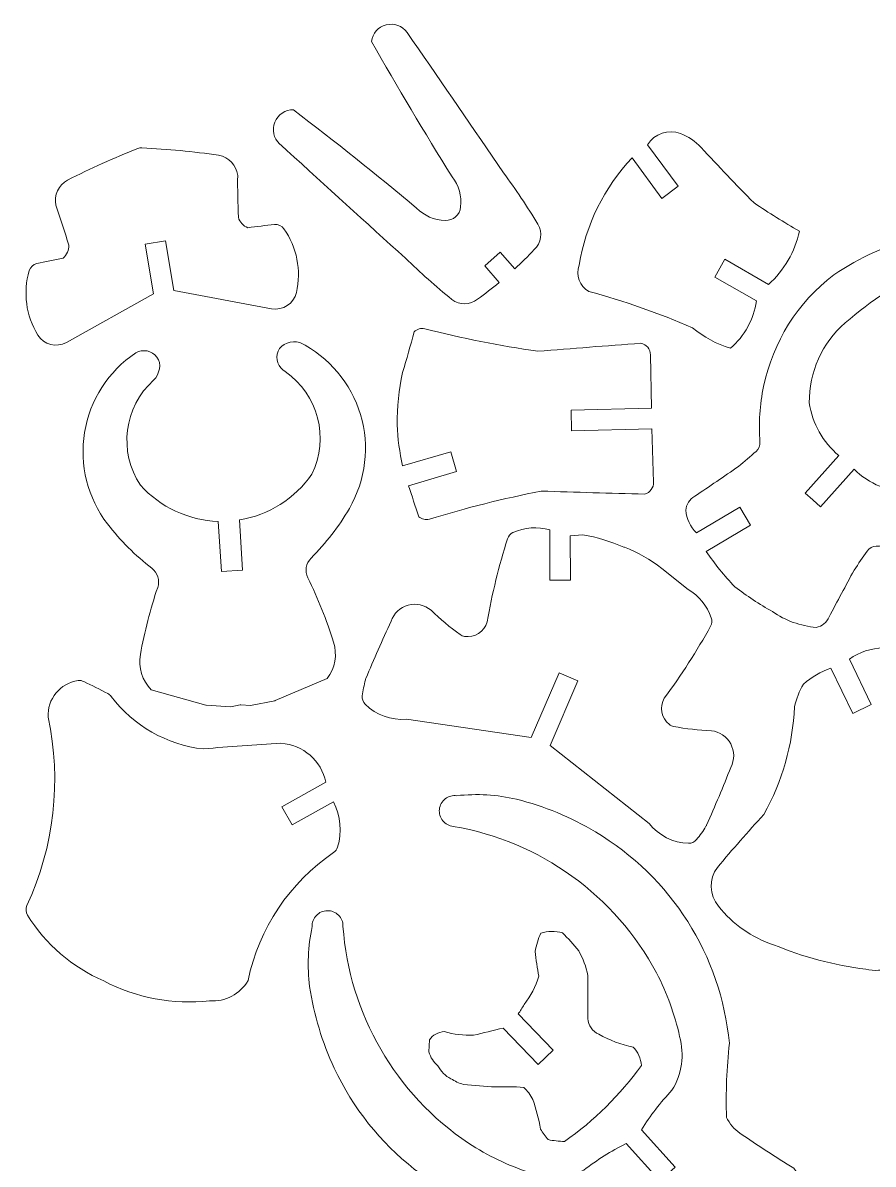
# Model space of a CAD drawing. Header units: centimetres. Extents: x -8.7 to 10.3, y -13.7 to 14.2.
# Drawn here: x -8.68 to -1.7, y 4.85 to 14.22 of the extents above; entities that cross this region are included whole.
import ezdxf

# ---------------------------------------------------------------- set-up
doc = ezdxf.new("R2010")
doc.units = ezdxf.units.CM
doc.header["$MEASUREMENT"] = 0
doc.layers.add('Capa 1', color=7, linetype='Continuous')

msp = doc.modelspace()

# ---------------------------------------------------------------- linework, layer by layer
at = {"layer": 'Capa 1', "color": 250, "lineweight": 18}
for points, knots in [([(-5.48448, 14.07117), (-5.2346, 13.71093), (-4.98627, 13.34961), (-4.7395, 12.98722), (-4.7395, 12.98722), (-4.6386, 12.85076), (-4.54396, 12.7098), (-4.45583, 12.56477), (-4.45583, 12.56477), (-4.41442, 12.49668), (-4.42776, 12.40883), (-4.4874, 12.35598), (-4.4874, 12.35598), (-4.53803, 12.30104), (-4.5908, 12.24813), (-4.6456, 12.19734), (-4.6456, 12.19734), (-4.6456, 12.19734), (-4.7648, 12.33388), (-4.7648, 12.33388), (-4.7648, 12.33388), (-4.7648, 12.33388), (-4.89232, 12.22256), (-4.89232, 12.22256), (-4.89232, 12.22256), (-4.89232, 12.22256), (-4.77312, 12.08602), (-4.77312, 12.08602), (-4.77312, 12.08602), (-4.83084, 12.03858), (-4.89039, 11.99344), (-4.95166, 11.95068), (-4.95166, 11.95068), (-5.01204, 11.89867), (-5.10088, 11.89742), (-5.1628, 11.94759), (-5.1628, 11.94759), (-5.29461, 12.05449), (-5.4215, 12.1673), (-5.54309, 12.28569), (-5.54309, 12.28569), (-5.86885, 12.57912), (-6.19334, 12.87395), (-6.51655, 13.17018), (-6.51655, 13.17018), (-6.53733, 13.18779), (-6.5576, 13.20598), (-6.57735, 13.22473), (-6.57735, 13.22473), (-6.62592, 13.27047), (-6.64055, 13.34038), (-6.61569, 13.40229), (-6.61569, 13.40229), (-6.59082, 13.4642), (-6.53057, 13.50456), (-6.46386, 13.504), (-6.46386, 13.504), (-6.12104, 13.2422), (-5.78369, 12.97335), (-5.452, 12.6976), (-5.452, 12.6976), (-5.39087, 12.63369), (-5.30657, 12.59697), (-5.21814, 12.59579), (-5.21814, 12.59579), (-5.15232, 12.59163), (-5.09531, 12.64132), (-5.09062, 12.70711), (-5.09062, 12.70711), (-5.07988, 12.79489), (-5.10484, 12.88338), (-5.15993, 12.95257), (-5.15993, 12.95257), (-5.38839, 13.31845), (-5.60924, 13.68901), (-5.82236, 14.06403), (-5.82236, 14.06403), (-5.81445, 14.13027), (-5.76693, 14.1836), (-5.70237, 14.20041), (-5.70237, 14.20041), (-5.6378, 14.21721), (-5.56953, 14.19276), (-5.53032, 14.13878), (-5.53032, 14.13878), (-5.51441, 14.11668), (-5.49913, 14.09413), (-5.48448, 14.07117)], [0, 0, 0, 0, 0.0434783, 0.0434783, 0.0434783, 0.0434783, 0.0869565, 0.0869565, 0.0869565, 0.0869565, 0.1304348, 0.1304348, 0.1304348, 0.1304348, 0.173913, 0.173913, 0.173913, 0.173913, 0.2173913, 0.2173913, 0.2173913, 0.2173913, 0.2608696, 0.2608696, 0.2608696, 0.2608696, 0.3043478, 0.3043478, 0.3043478, 0.3043478, 0.3478261, 0.3478261, 0.3478261, 0.3478261, 0.3913043, 0.3913043, 0.3913043, 0.3913043, 0.4347826, 0.4347826, 0.4347826, 0.4347826, 0.4782609, 0.4782609, 0.4782609, 0.4782609, 0.5217391, 0.5217391, 0.5217391, 0.5217391, 0.5652174, 0.5652174, 0.5652174, 0.5652174, 0.6086957, 0.6086957, 0.6086957, 0.6086957, 0.6521739, 0.6521739, 0.6521739, 0.6521739, 0.6956522, 0.6956522, 0.6956522, 0.6956522, 0.7391304, 0.7391304, 0.7391304, 0.7391304, 0.7826087, 0.7826087, 0.7826087, 0.7826087, 0.826087, 0.826087, 0.826087, 0.826087, 0.8695652, 0.8695652, 0.8695652, 0.8695652, 0.9130435, 0.9130435, 0.9130435, 0.9130435, 1, 1, 1, 1]), ([(-2.68224, 12.74018), (-2.56095, 12.65824), (-2.43664, 12.58085), (-2.30958, 12.50817), (-2.30958, 12.50817), (-2.34558, 12.33838), (-2.4349, 12.18466), (-2.56453, 12.06925), (-2.56453, 12.06925), (-2.56453, 12.06925), (-2.92135, 12.27698), (-2.92135, 12.27698), (-2.92135, 12.27698), (-2.92135, 12.27698), (-3.0049, 12.13137), (-3.0049, 12.13137), (-3.0049, 12.13137), (-3.0049, 12.13137), (-2.66218, 11.93471), (-2.66218, 11.93471), (-2.66218, 11.93471), (-2.68407, 11.7838), (-2.75978, 11.64601), (-2.87537, 11.54656), (-2.87537, 11.54656), (-2.98978, 11.58112), (-3.09594, 11.63853), (-3.1875, 11.71534), (-3.1875, 11.71534), (-3.46363, 11.83435), (-3.74773, 11.93403), (-4.03769, 12.01363), (-4.03769, 12.01363), (-4.11398, 12.05571), (-4.14758, 12.14739), (-4.11675, 12.22887), (-4.11675, 12.22887), (-4.06452, 12.55941), (-3.91331, 12.86615), (-3.68301, 13.10894), (-3.68301, 13.10894), (-3.68301, 13.10894), (-3.43873, 12.77608), (-3.43873, 12.77608), (-3.43873, 12.77608), (-3.43873, 12.77608), (-3.30344, 12.87697), (-3.30344, 12.87697), (-3.30344, 12.87697), (-3.30344, 12.87697), (-3.55663, 13.21646), (-3.55663, 13.21646), (-3.55663, 13.21646), (-3.49976, 13.30812), (-3.38616, 13.34669), (-3.28516, 13.3088), (-3.28516, 13.3088), (-3.22095, 13.28468), (-3.16332, 13.24584), (-3.11686, 13.19538), (-3.11686, 13.19538), (-2.97474, 13.04105), (-2.82984, 12.88928), (-2.68224, 12.74018)], [0, 0, 0, 0, 0.0588235, 0.0588235, 0.0588235, 0.0588235, 0.1176471, 0.1176471, 0.1176471, 0.1176471, 0.1764706, 0.1764706, 0.1764706, 0.1764706, 0.2352941, 0.2352941, 0.2352941, 0.2352941, 0.2941176, 0.2941176, 0.2941176, 0.2941176, 0.3529412, 0.3529412, 0.3529412, 0.3529412, 0.4117647, 0.4117647, 0.4117647, 0.4117647, 0.4705882, 0.4705882, 0.4705882, 0.4705882, 0.5294118, 0.5294118, 0.5294118, 0.5294118, 0.5882353, 0.5882353, 0.5882353, 0.5882353, 0.6470588, 0.6470588, 0.6470588, 0.6470588, 0.7058824, 0.7058824, 0.7058824, 0.7058824, 0.7647059, 0.7647059, 0.7647059, 0.7647059, 0.8235294, 0.8235294, 0.8235294, 0.8235294, 0.8823529, 0.8823529, 0.8823529, 0.8823529, 1, 1, 1, 1]), ([(-6.61804, 12.56203), (-6.58822, 12.56528), (-6.55902, 12.55211), (-6.54169, 12.52762), (-6.54169, 12.52762), (-6.43431, 12.37583), (-6.39706, 12.18548), (-6.43918, 12.00437), (-6.43918, 12.00437), (-6.4604, 11.91294), (-6.54972, 11.85455), (-6.64203, 11.87154), (-6.64203, 11.87154), (-6.64203, 11.87154), (-7.44565, 12.02), (-7.44565, 12.02), (-7.44565, 12.02), (-7.44565, 12.02), (-7.51265, 12.4274), (-7.51265, 12.4274), (-7.51265, 12.4274), (-7.51265, 12.4274), (-7.67969, 12.39993), (-7.67969, 12.39993), (-7.67969, 12.39993), (-7.67969, 12.39993), (-7.61268, 11.99253), (-7.61268, 11.99253), (-7.61268, 11.99253), (-7.61268, 11.99253), (-8.32643, 11.59452), (-8.32643, 11.59452), (-8.32643, 11.59452), (-8.40838, 11.54876), (-8.51166, 11.57562), (-8.56114, 11.65539), (-8.56114, 11.65539), (-8.65908, 11.81344), (-8.68467, 12.0057), (-8.6316, 12.18391), (-8.6316, 12.18391), (-8.62304, 12.21266), (-8.59958, 12.23447), (-8.5703, 12.24096), (-8.5703, 12.24096), (-8.49849, 12.25684), (-8.4265, 12.27191), (-8.35435, 12.28616), (-8.35435, 12.28616), (-8.32302, 12.31235), (-8.30582, 12.35179), (-8.30797, 12.39257), (-8.30797, 12.39257), (-8.34003, 12.50259), (-8.37497, 12.61176), (-8.41277, 12.71994), (-8.41277, 12.71994), (-8.43038, 12.80222), (-8.39154, 12.8861), (-8.31749, 12.92604), (-8.31749, 12.92604), (-8.12962, 13.02213), (-7.93708, 13.10875), (-7.74054, 13.18559), (-7.74054, 13.18559), (-7.72975, 13.1898), (-7.7182, 13.1917), (-7.70662, 13.19116), (-7.70662, 13.19116), (-7.49583, 13.18132), (-7.28569, 13.16093), (-7.07694, 13.13007), (-7.07694, 13.13007), (-6.99399, 13.11601), (-6.9304, 13.04891), (-6.92068, 12.96534), (-6.92068, 12.96534), (-6.92183, 12.85075), (-6.91997, 12.73614), (-6.91511, 12.62164), (-6.91511, 12.62164), (-6.90407, 12.58233), (-6.87516, 12.55046), (-6.83709, 12.5357), (-6.83709, 12.5357), (-6.76417, 12.5453), (-6.69115, 12.55408), (-6.61804, 12.56203)], [0, 0, 0, 0, 0.0434783, 0.0434783, 0.0434783, 0.0434783, 0.0869565, 0.0869565, 0.0869565, 0.0869565, 0.1304348, 0.1304348, 0.1304348, 0.1304348, 0.173913, 0.173913, 0.173913, 0.173913, 0.2173913, 0.2173913, 0.2173913, 0.2173913, 0.2608696, 0.2608696, 0.2608696, 0.2608696, 0.3043478, 0.3043478, 0.3043478, 0.3043478, 0.3478261, 0.3478261, 0.3478261, 0.3478261, 0.3913043, 0.3913043, 0.3913043, 0.3913043, 0.4347826, 0.4347826, 0.4347826, 0.4347826, 0.4782609, 0.4782609, 0.4782609, 0.4782609, 0.5217391, 0.5217391, 0.5217391, 0.5217391, 0.5652174, 0.5652174, 0.5652174, 0.5652174, 0.6086957, 0.6086957, 0.6086957, 0.6086957, 0.6521739, 0.6521739, 0.6521739, 0.6521739, 0.6956522, 0.6956522, 0.6956522, 0.6956522, 0.7391304, 0.7391304, 0.7391304, 0.7391304, 0.7826087, 0.7826087, 0.7826087, 0.7826087, 0.826087, 0.826087, 0.826087, 0.826087, 0.8695652, 0.8695652, 0.8695652, 0.8695652, 0.9130435, 0.9130435, 0.9130435, 0.9130435, 1, 1, 1, 1]), ([(-2.2288, 11.09952), (-2.20374, 10.93016), (-2.11762, 10.77592), (-1.98654, 10.66579), (-1.98654, 10.66579), (-1.98654, 10.66579), (-2.26235, 10.35856), (-2.26235, 10.35856), (-2.26235, 10.35856), (-2.26235, 10.35856), (-2.19959, 10.30223), (-2.19959, 10.30223), (-2.19959, 10.30223), (-2.19959, 10.30223), (-2.13682, 10.24591), (-2.13682, 10.24591), (-2.13682, 10.24591), (-2.13682, 10.24591), (-1.86112, 10.55323), (-1.86112, 10.55323), (-1.86112, 10.55323), (-1.73748, 10.43481), (-1.57488, 10.36576), (-1.4038, 10.35914), (-1.4038, 10.35914), (-1.15425, 10.38409), (-0.92822, 10.51672), (-0.78489, 10.72252), (-0.78489, 10.72252), (-0.62338, 10.95456), (-0.49304, 11.20674), (-0.39717, 11.47271), (-0.39717, 11.47271), (-0.36799, 11.53072), (-0.30178, 11.5599), (-0.23927, 11.5423), (-0.23927, 11.5423), (-0.17677, 11.5247), (-0.13598, 11.46052), (-0.14134, 11.3958), (-0.14134, 11.3958), (-0.18168, 11.14353), (-0.26295, 10.89945), (-0.3819, 10.67335), (-0.3819, 10.67335), (-0.5743, 10.35421), (-0.87587, 10.11532), (-1.23051, 10.00089), (-1.23051, 10.00089), (-1.37615, 9.95392), (-1.52762, 9.92732), (-1.68054, 9.92185), (-1.68054, 9.92185), (-1.70965, 9.9208), (-1.73656, 9.90619), (-1.75327, 9.88234), (-1.75327, 9.88234), (-1.78954, 9.83056), (-1.82528, 9.77841), (-1.86047, 9.72588), (-1.86047, 9.72588), (-1.92963, 9.59819), (-1.99804, 9.47009), (-2.06571, 9.3416), (-2.06571, 9.3416), (-2.08411, 9.29691), (-2.12411, 9.26469), (-2.1717, 9.25618), (-2.1717, 9.25618), (-2.30053, 9.26719), (-2.4243, 9.31174), (-2.53062, 9.38532), (-2.53062, 9.38532), (-2.63781, 9.4466), (-2.74088, 9.51482), (-2.83918, 9.58954), (-2.83918, 9.58954), (-2.92599, 9.67948), (-3.00503, 9.77665), (-3.07541, 9.87997), (-3.07541, 9.87997), (-3.07541, 9.87997), (-2.71216, 10.09613), (-2.71216, 10.09613), (-2.71216, 10.09613), (-2.71216, 10.09613), (-2.79873, 10.24161), (-2.79873, 10.24161), (-2.79873, 10.24161), (-2.79873, 10.24161), (-3.15459, 10.03225), (-3.15459, 10.03225), (-3.15459, 10.03225), (-3.20564, 10.08096), (-3.23696, 10.14684), (-3.24255, 10.21719), (-3.24255, 10.21719), (-3.23924, 10.26541), (-3.21149, 10.30864), (-3.16905, 10.33177), (-3.16905, 10.33177), (-3.0486, 10.4129), (-2.92863, 10.49472), (-2.80914, 10.57724), (-2.80914, 10.57724), (-2.76071, 10.61789), (-2.71272, 10.65904), (-2.66515, 10.70068), (-2.66515, 10.70068), (-2.64324, 10.71987), (-2.6316, 10.7482), (-2.63371, 10.77724), (-2.63371, 10.77724), (-2.64476, 10.92986), (-2.63464, 11.08332), (-2.60364, 11.23317), (-2.60364, 11.23317), (-2.52818, 11.5981), (-2.32309, 11.9236), (-2.02659, 12.14933), (-2.02659, 12.14933), (-1.81463, 12.29197), (-1.58074, 12.39907), (-1.33428, 12.46637), (-1.33428, 12.46637), (-1.271, 12.48092), (-1.20628, 12.44856), (-1.17994, 12.38921), (-1.17994, 12.38921), (-1.1536, 12.32986), (-1.177, 12.2575), (-1.23024, 12.22033), (-1.23024, 12.22033), (-1.48433, 12.09634), (-1.72099, 11.93959), (-1.93427, 11.75399), (-1.93427, 11.75399), (-2.12337, 11.58926), (-2.23097, 11.3503), (-2.2288, 11.09952)], [0, 0, 0, 0, 0.0277778, 0.0277778, 0.0277778, 0.0277778, 0.0555556, 0.0555556, 0.0555556, 0.0555556, 0.0833333, 0.0833333, 0.0833333, 0.0833333, 0.1111111, 0.1111111, 0.1111111, 0.1111111, 0.1388889, 0.1388889, 0.1388889, 0.1388889, 0.1666667, 0.1666667, 0.1666667, 0.1666667, 0.1944444, 0.1944444, 0.1944444, 0.1944444, 0.2222222, 0.2222222, 0.2222222, 0.2222222, 0.25, 0.25, 0.25, 0.25, 0.2777778, 0.2777778, 0.2777778, 0.2777778, 0.3055556, 0.3055556, 0.3055556, 0.3055556, 0.3333333, 0.3333333, 0.3333333, 0.3333333, 0.3611111, 0.3611111, 0.3611111, 0.3611111, 0.3888889, 0.3888889, 0.3888889, 0.3888889, 0.4166667, 0.4166667, 0.4166667, 0.4166667, 0.4444444, 0.4444444, 0.4444444, 0.4444444, 0.4722222, 0.4722222, 0.4722222, 0.4722222, 0.5, 0.5, 0.5, 0.5, 0.5277778, 0.5277778, 0.5277778, 0.5277778, 0.5555556, 0.5555556, 0.5555556, 0.5555556, 0.5833333, 0.5833333, 0.5833333, 0.5833333, 0.6111111, 0.6111111, 0.6111111, 0.6111111, 0.6388889, 0.6388889, 0.6388889, 0.6388889, 0.6666667, 0.6666667, 0.6666667, 0.6666667, 0.6944444, 0.6944444, 0.6944444, 0.6944444, 0.7222222, 0.7222222, 0.7222222, 0.7222222, 0.75, 0.75, 0.75, 0.75, 0.7777778, 0.7777778, 0.7777778, 0.7777778, 0.8055556, 0.8055556, 0.8055556, 0.8055556, 0.8333333, 0.8333333, 0.8333333, 0.8333333, 0.8611111, 0.8611111, 0.8611111, 0.8611111, 0.8888889, 0.8888889, 0.8888889, 0.8888889, 0.9166667, 0.9166667, 0.9166667, 0.9166667, 0.9444444, 0.9444444, 0.9444444, 0.9444444, 1, 1, 1, 1]), ([(-3.51987, 10.88622), (-3.51987, 10.88622), (-3.50614, 10.44844), (-3.50614, 10.44844), (-3.50614, 10.44844), (-3.50468, 10.40241), (-3.53565, 10.36159), (-3.58036, 10.35051), (-3.58036, 10.35051), (-3.86313, 10.35709), (-4.14587, 10.36503), (-4.42856, 10.37433), (-4.42856, 10.37433), (-4.73868, 10.31396), (-5.04529, 10.23692), (-5.34712, 10.14353), (-5.34712, 10.14353), (-5.37797, 10.13559), (-5.41078, 10.14354), (-5.43459, 10.16471), (-5.43459, 10.16471), (-5.4618, 10.24976), (-5.49007, 10.33446), (-5.51941, 10.4188), (-5.51941, 10.4188), (-5.51941, 10.4188), (-5.12335, 10.53542), (-5.12335, 10.53542), (-5.12335, 10.53542), (-5.12335, 10.53542), (-5.17117, 10.6978), (-5.17117, 10.6978), (-5.17117, 10.6978), (-5.17117, 10.6978), (-5.56723, 10.58118), (-5.56723, 10.58118), (-5.56723, 10.58118), (-5.5918, 10.69234), (-5.6068, 10.80541), (-5.61207, 10.91913), (-5.61207, 10.91913), (-5.61253, 11.06297), (-5.5974, 11.20647), (-5.56698, 11.34706), (-5.56698, 11.34706), (-5.53354, 11.45798), (-5.50191, 11.56944), (-5.47211, 11.6814), (-5.47211, 11.6814), (-5.44939, 11.70372), (-5.41701, 11.71327), (-5.3858, 11.70687), (-5.3858, 11.70687), (-5.07972, 11.62852), (-4.76968, 11.56674), (-4.45695, 11.52177), (-4.45695, 11.52177), (-4.17506, 11.54505), (-3.89306, 11.56696), (-3.61096, 11.5875), (-3.61096, 11.5875), (-3.56575, 11.57869), (-3.53284, 11.53941), (-3.53199, 11.49336), (-3.53199, 11.49336), (-3.53199, 11.49336), (-3.52405, 11.05544), (-3.52405, 11.05544), (-3.52405, 11.05544), (-3.52405, 11.05544), (-4.18444, 11.03911), (-4.18444, 11.03911), (-4.18444, 11.03911), (-4.18444, 11.03911), (-4.18026, 10.86988), (-4.18026, 10.86988), (-4.18026, 10.86988), (-4.18026, 10.86988), (-3.51987, 10.88622), (-3.51987, 10.88622)], [0, 0, 0, 0, 0.047619, 0.047619, 0.047619, 0.047619, 0.0952381, 0.0952381, 0.0952381, 0.0952381, 0.1428571, 0.1428571, 0.1428571, 0.1428571, 0.1904762, 0.1904762, 0.1904762, 0.1904762, 0.2380952, 0.2380952, 0.2380952, 0.2380952, 0.2857143, 0.2857143, 0.2857143, 0.2857143, 0.3333333, 0.3333333, 0.3333333, 0.3333333, 0.3809524, 0.3809524, 0.3809524, 0.3809524, 0.4285714, 0.4285714, 0.4285714, 0.4285714, 0.4761905, 0.4761905, 0.4761905, 0.4761905, 0.5238095, 0.5238095, 0.5238095, 0.5238095, 0.5714286, 0.5714286, 0.5714286, 0.5714286, 0.6190476, 0.6190476, 0.6190476, 0.6190476, 0.6666667, 0.6666667, 0.6666667, 0.6666667, 0.7142857, 0.7142857, 0.7142857, 0.7142857, 0.7619048, 0.7619048, 0.7619048, 0.7619048, 0.8095238, 0.8095238, 0.8095238, 0.8095238, 0.8571429, 0.8571429, 0.8571429, 0.8571429, 0.9047619, 0.9047619, 0.9047619, 0.9047619, 1, 1, 1, 1]), ([(-6.34509, 9.66321), (-6.26137, 9.49281), (-6.19073, 9.31626), (-6.1338, 9.13515), (-6.1338, 9.13515), (-6.10162, 9.03284), (-6.12069, 8.92121), (-6.18493, 8.83534), (-6.18493, 8.83534), (-6.18493, 8.83534), (-6.61271, 8.65526), (-6.61271, 8.65526), (-6.61271, 8.65526), (-6.61271, 8.65526), (-6.61649, 8.65376), (-6.61649, 8.65376), (-6.61649, 8.65376), (-6.61649, 8.65376), (-6.81542, 8.61485), (-6.81542, 8.61485), (-6.81542, 8.61485), (-6.81542, 8.61485), (-6.8939, 8.6217), (-6.8939, 8.6217), (-6.8939, 8.6217), (-6.8939, 8.6217), (-6.89999, 8.62131), (-6.89999, 8.62131), (-6.89999, 8.62131), (-6.89999, 8.62131), (-6.97695, 8.60449), (-6.97695, 8.60449), (-6.97695, 8.60449), (-6.97695, 8.60449), (-7.17922, 8.61764), (-7.17922, 8.61764), (-7.17922, 8.61764), (-7.17922, 8.61764), (-7.18316, 8.61865), (-7.18316, 8.61865), (-7.18316, 8.61865), (-7.18316, 8.61865), (-7.63045, 8.74256), (-7.63045, 8.74256), (-7.63045, 8.74256), (-7.70517, 8.8195), (-7.73829, 8.92779), (-7.71949, 9.03338), (-7.71949, 9.03338), (-7.68617, 9.22029), (-7.63868, 9.40442), (-7.57743, 9.58412), (-7.57743, 9.58412), (-7.55797, 9.64129), (-7.57706, 9.70446), (-7.62499, 9.7412), (-7.62499, 9.7412), (-7.76156, 9.84595), (-7.88383, 9.96819), (-7.98862, 10.10473), (-7.98862, 10.10473), (-8.15265, 10.31815), (-8.22107, 10.58993), (-8.17765, 10.85559), (-8.17765, 10.85559), (-8.13422, 11.12124), (-7.98166, 11.35786), (-7.75821, 11.50795), (-7.75821, 11.50795), (-7.69999, 11.54279), (-7.6249, 11.52844), (-7.58362, 11.47459), (-7.58362, 11.47459), (-7.54235, 11.42074), (-7.56188, 11.3328), (-7.61065, 11.28563), (-7.61065, 11.28563), (-7.85481, 11.06401), (-7.90124, 10.69797), (-7.71955, 10.4228), (-7.71955, 10.4228), (-7.55513, 10.24223), (-7.32523, 10.13535), (-7.08119, 10.1262), (-7.08119, 10.1262), (-7.08119, 10.1262), (-7.05405, 9.71422), (-7.05405, 9.71422), (-7.05405, 9.71422), (-7.05405, 9.71422), (-6.88081, 9.72534), (-6.88081, 9.72534), (-6.88081, 9.72534), (-6.88081, 9.72534), (-6.90656, 10.1374), (-6.90656, 10.1374), (-6.90656, 10.1374), (-6.6657, 10.17773), (-6.45129, 10.31304), (-6.31135, 10.51318), (-6.31135, 10.51318), (-6.16661, 10.80945), (-6.259, 11.16667), (-6.52965, 11.35501), (-6.52965, 11.35501), (-6.58905, 11.38781), (-6.61442, 11.45992), (-6.58864, 11.52268), (-6.58864, 11.52268), (-6.56286, 11.58544), (-6.47703, 11.61279), (-6.41173, 11.59436), (-6.41173, 11.59436), (-6.17075, 11.47442), (-5.99013, 11.26013), (-5.91274, 11.00232), (-5.91274, 11.00232), (-5.83534, 10.74451), (-5.86876, 10.46495), (-6.00383, 10.23212), (-6.00383, 10.23212), (-6.0903, 10.0833), (-6.19595, 9.94643), (-6.318, 9.82508), (-6.318, 9.82508), (-6.36082, 9.78249), (-6.37174, 9.71741), (-6.34509, 9.66321)], [0, 0, 0, 0, 0.030303, 0.030303, 0.030303, 0.030303, 0.0606061, 0.0606061, 0.0606061, 0.0606061, 0.0909091, 0.0909091, 0.0909091, 0.0909091, 0.1212121, 0.1212121, 0.1212121, 0.1212121, 0.1515152, 0.1515152, 0.1515152, 0.1515152, 0.1818182, 0.1818182, 0.1818182, 0.1818182, 0.2121212, 0.2121212, 0.2121212, 0.2121212, 0.2424242, 0.2424242, 0.2424242, 0.2424242, 0.2727273, 0.2727273, 0.2727273, 0.2727273, 0.3030303, 0.3030303, 0.3030303, 0.3030303, 0.3333333, 0.3333333, 0.3333333, 0.3333333, 0.3636364, 0.3636364, 0.3636364, 0.3636364, 0.3939394, 0.3939394, 0.3939394, 0.3939394, 0.4242424, 0.4242424, 0.4242424, 0.4242424, 0.4545455, 0.4545455, 0.4545455, 0.4545455, 0.4848485, 0.4848485, 0.4848485, 0.4848485, 0.5151515, 0.5151515, 0.5151515, 0.5151515, 0.5454545, 0.5454545, 0.5454545, 0.5454545, 0.5757576, 0.5757576, 0.5757576, 0.5757576, 0.6060606, 0.6060606, 0.6060606, 0.6060606, 0.6363636, 0.6363636, 0.6363636, 0.6363636, 0.6666667, 0.6666667, 0.6666667, 0.6666667, 0.6969697, 0.6969697, 0.6969697, 0.6969697, 0.7272727, 0.7272727, 0.7272727, 0.7272727, 0.7575758, 0.7575758, 0.7575758, 0.7575758, 0.7878788, 0.7878788, 0.7878788, 0.7878788, 0.8181818, 0.8181818, 0.8181818, 0.8181818, 0.8484848, 0.8484848, 0.8484848, 0.8484848, 0.8787879, 0.8787879, 0.8787879, 0.8787879, 0.9090909, 0.9090909, 0.9090909, 0.9090909, 0.9393939, 0.9393939, 0.9393939, 0.9393939, 1, 1, 1, 1]), ([(-4.08729, 10.01658), (-3.97149, 9.99485), (-3.85836, 9.96079), (-3.74981, 9.91499), (-3.74981, 9.91499), (-3.74981, 9.91499), (-3.74599, 9.91334), (-3.74599, 9.91334), (-3.74599, 9.91334), (-3.63471, 9.87301), (-3.53125, 9.81382), (-3.44007, 9.73834), (-3.44007, 9.73834), (-3.44007, 9.73834), (-3.22379, 9.56806), (-3.22379, 9.56806), (-3.22379, 9.56806), (-3.13448, 9.51504), (-3.06683, 9.43223), (-3.03265, 9.33416), (-3.03265, 9.33416), (-3.02492, 9.312), (-3.027, 9.28762), (-3.03834, 9.26707), (-3.03834, 9.26707), (-3.15178, 9.06167), (-3.27899, 8.86421), (-3.41912, 8.676), (-3.41912, 8.676), (-3.46082, 8.6035), (-3.44296, 8.51124), (-3.37711, 8.45969), (-3.37711, 8.45969), (-3.36688, 8.45168), (-3.35491, 8.44619), (-3.34217, 8.44367), (-3.34217, 8.44367), (-3.24005, 8.42352), (-3.13646, 8.41169), (-3.03243, 8.40829), (-3.03243, 8.40829), (-2.96471, 8.40067), (-2.90564, 8.36028), (-2.87353, 8.30018), (-2.87353, 8.30018), (-2.84142, 8.24008), (-2.84094, 8.16803), (-2.87225, 8.1075), (-2.87225, 8.1075), (-2.93556, 7.94838), (-3.00182, 7.79045), (-3.07101, 7.63379), (-3.07101, 7.63379), (-3.07256, 7.63027), (-3.07436, 7.62688), (-3.07638, 7.62361), (-3.07638, 7.62361), (-3.09977, 7.58592), (-3.12546, 7.54971), (-3.15332, 7.51519), (-3.15332, 7.51519), (-3.16953, 7.49509), (-3.19418, 7.48375), (-3.21998, 7.4845), (-3.21998, 7.4845), (-3.34645, 7.48817), (-3.46467, 7.54765), (-3.54306, 7.64695), (-3.54306, 7.64695), (-3.54306, 7.64695), (-4.35546, 8.28659), (-4.35546, 8.28659), (-4.35546, 8.28659), (-4.35546, 8.28659), (-4.12735, 8.81721), (-4.12735, 8.81721), (-4.12735, 8.81721), (-4.12735, 8.81721), (-4.28286, 8.88407), (-4.28286, 8.88407), (-4.28286, 8.88407), (-4.28286, 8.88407), (-4.51098, 8.35345), (-4.51098, 8.35345), (-4.51098, 8.35345), (-4.51098, 8.35345), (-5.5341, 8.50289), (-5.5341, 8.50289), (-5.5341, 8.50289), (-5.6601, 8.49142), (-5.78458, 8.53635), (-5.87428, 8.62557), (-5.87428, 8.62557), (-5.89258, 8.64378), (-5.9013, 8.66948), (-5.89788, 8.69507), (-5.89788, 8.69507), (-5.89199, 8.73903), (-5.88339, 8.78259), (-5.87213, 8.8255), (-5.87213, 8.8255), (-5.87116, 8.82921), (-5.86992, 8.83285), (-5.86844, 8.83639), (-5.86844, 8.83639), (-5.80237, 8.99439), (-5.73335, 9.15114), (-5.66143, 9.30656), (-5.66143, 9.30656), (-5.63922, 9.37098), (-5.58692, 9.41983), (-5.52126, 9.43806), (-5.52126, 9.43806), (-5.45561, 9.45628), (-5.38518, 9.44103), (-5.33295, 9.39728), (-5.33295, 9.39728), (-5.25891, 9.32412), (-5.17904, 9.25709), (-5.09416, 9.19685), (-5.09416, 9.19685), (-5.08357, 9.18933), (-5.07135, 9.18442), (-5.0585, 9.18251), (-5.0585, 9.18251), (-4.97577, 9.17027), (-4.89646, 9.22069), (-4.87263, 9.30086), (-4.87263, 9.30086), (-4.83246, 9.53204), (-4.77668, 9.76021), (-4.70568, 9.98386), (-4.70568, 9.98386), (-4.69858, 10.00623), (-4.6823, 10.0245), (-4.66091, 10.03415), (-4.66091, 10.03415), (-4.56623, 10.07684), (-4.45959, 10.08469), (-4.35967, 10.05637), (-4.35967, 10.05637), (-4.35967, 10.05637), (-4.35755, 9.6435), (-4.35755, 9.6435), (-4.35755, 9.6435), (-4.35755, 9.6435), (-4.18828, 9.64437), (-4.18828, 9.64437), (-4.18828, 9.64437), (-4.18828, 9.64437), (-4.19013, 10.00608), (-4.19013, 10.00608), (-4.19013, 10.00608), (-4.19013, 10.00608), (-4.08729, 10.01658), (-4.08729, 10.01658)], [0, 0, 0, 0, 0.025, 0.025, 0.025, 0.025, 0.05, 0.05, 0.05, 0.05, 0.075, 0.075, 0.075, 0.075, 0.1, 0.1, 0.1, 0.1, 0.125, 0.125, 0.125, 0.125, 0.15, 0.15, 0.15, 0.15, 0.175, 0.175, 0.175, 0.175, 0.2, 0.2, 0.2, 0.2, 0.225, 0.225, 0.225, 0.225, 0.25, 0.25, 0.25, 0.25, 0.275, 0.275, 0.275, 0.275, 0.3, 0.3, 0.3, 0.3, 0.325, 0.325, 0.325, 0.325, 0.35, 0.35, 0.35, 0.35, 0.375, 0.375, 0.375, 0.375, 0.4, 0.4, 0.4, 0.4, 0.425, 0.425, 0.425, 0.425, 0.45, 0.45, 0.45, 0.45, 0.475, 0.475, 0.475, 0.475, 0.5, 0.5, 0.5, 0.5, 0.525, 0.525, 0.525, 0.525, 0.55, 0.55, 0.55, 0.55, 0.575, 0.575, 0.575, 0.575, 0.6, 0.6, 0.6, 0.6, 0.625, 0.625, 0.625, 0.625, 0.65, 0.65, 0.65, 0.65, 0.675, 0.675, 0.675, 0.675, 0.7, 0.7, 0.7, 0.7, 0.725, 0.725, 0.725, 0.725, 0.75, 0.75, 0.75, 0.75, 0.775, 0.775, 0.775, 0.775, 0.8, 0.8, 0.8, 0.8, 0.825, 0.825, 0.825, 0.825, 0.85, 0.85, 0.85, 0.85, 0.875, 0.875, 0.875, 0.875, 0.9, 0.9, 0.9, 0.9, 0.925, 0.925, 0.925, 0.925, 0.95, 0.95, 0.95, 0.95, 1, 1, 1, 1]), ([(-0.49207, 8.12897), (-0.39936, 8.06705), (-0.36456, 7.94767), (-0.40926, 7.84553), (-0.40926, 7.84553), (-0.53528, 7.70041), (-0.67446, 7.56731), (-0.82507, 7.4479), (-0.82507, 7.4479), (-0.98092, 7.29118), (-1.11286, 7.1123), (-1.21655, 6.91711), (-1.21655, 6.91711), (-1.27015, 6.79947), (-1.32256, 6.68129), (-1.37378, 6.56259), (-1.37378, 6.56259), (-1.47819, 6.46375), (-1.62409, 6.42204), (-1.765, 6.45063), (-1.765, 6.45063), (-2.02497, 6.48424), (-2.27932, 6.55188), (-2.52165, 6.65184), (-2.52165, 6.65184), (-2.70059, 6.70964), (-2.85792, 6.81984), (-2.97344, 6.96822), (-2.97344, 6.96822), (-3.05134, 7.05897), (-3.05502, 7.19168), (-2.98244, 7.28675), (-2.98244, 7.28675), (-2.85882, 7.43385), (-2.73213, 7.57834), (-2.60247, 7.72015), (-2.60247, 7.72015), (-2.44953, 7.99088), (-2.36316, 8.29426), (-2.35063, 8.60496), (-2.35063, 8.60496), (-2.335, 8.67012), (-2.31002, 8.73266), (-2.27645, 8.79066), (-2.27645, 8.79066), (-2.20999, 8.84765), (-2.13382, 8.89216), (-2.05155, 8.9221), (-2.05155, 8.9221), (-2.05155, 8.9221), (-1.87182, 8.5504), (-1.87182, 8.5504), (-1.87182, 8.5504), (-1.87182, 8.5504), (-1.71942, 8.62409), (-1.71942, 8.62409), (-1.71942, 8.62409), (-1.71942, 8.62409), (-1.89915, 8.99579), (-1.89915, 8.99579), (-1.89915, 8.99579), (-1.8169, 9.05343), (-1.71962, 9.08567), (-1.61923, 9.08861), (-1.61923, 9.08861), (-1.55377, 9.09054), (-1.49169, 9.05989), (-1.45336, 9.0068), (-1.45336, 9.0068), (-1.33679, 8.84524), (-1.22649, 8.67926), (-1.12269, 8.50921), (-1.12269, 8.50921), (-0.94114, 8.34015), (-0.72634, 8.21061), (-0.49207, 8.12897)], [0, 0, 0, 0, 0.05, 0.05, 0.05, 0.05, 0.1, 0.1, 0.1, 0.1, 0.15, 0.15, 0.15, 0.15, 0.2, 0.2, 0.2, 0.2, 0.25, 0.25, 0.25, 0.25, 0.3, 0.3, 0.3, 0.3, 0.35, 0.35, 0.35, 0.35, 0.4, 0.4, 0.4, 0.4, 0.45, 0.45, 0.45, 0.45, 0.5, 0.5, 0.5, 0.5, 0.55, 0.55, 0.55, 0.55, 0.6, 0.6, 0.6, 0.6, 0.65, 0.65, 0.65, 0.65, 0.7, 0.7, 0.7, 0.7, 0.75, 0.75, 0.75, 0.75, 0.8, 0.8, 0.8, 0.8, 0.85, 0.85, 0.85, 0.85, 0.9, 0.9, 0.9, 0.9, 1, 1, 1, 1]), ([(-7.98736, 8.71311), (-7.97652, 8.70746), (-7.96708, 8.69947), (-7.9597, 8.68972), (-7.9597, 8.68972), (-7.77689, 8.44811), (-7.50273, 8.29197), (-7.20164, 8.2582), (-7.20164, 8.2582), (-6.99009, 8.27866), (-6.7781, 8.29422), (-6.56584, 8.30487), (-6.56584, 8.30487), (-6.38459, 8.29357), (-6.23352, 8.16259), (-6.19634, 7.98484), (-6.19634, 7.98484), (-6.19634, 7.98484), (-6.55713, 7.78411), (-6.55713, 7.78411), (-6.55713, 7.78411), (-6.55713, 7.78411), (-6.47483, 7.63618), (-6.47483, 7.63618), (-6.47483, 7.63618), (-6.47483, 7.63618), (-6.13536, 7.82505), (-6.13536, 7.82505), (-6.13536, 7.82505), (-6.07488, 7.70995), (-6.0626, 7.57564), (-6.10114, 7.45146), (-6.10114, 7.45146), (-6.10669, 7.43357), (-6.11816, 7.41811), (-6.13366, 7.4076), (-6.13366, 7.4076), (-6.49518, 7.16244), (-6.74713, 6.78578), (-6.83547, 6.358), (-6.83547, 6.358), (-6.90022, 6.24636), (-7.023, 6.18171), (-7.1517, 6.19132), (-7.1517, 6.19132), (-7.45114, 6.15882), (-7.75332, 6.21566), (-8.02052, 6.35467), (-8.02052, 6.35467), (-8.27933, 6.46715), (-8.49752, 6.65582), (-8.64626, 6.89563), (-8.64626, 6.89563), (-8.66094, 6.91928), (-8.6627, 6.94872), (-8.65096, 6.97397), (-8.65096, 6.97397), (-8.42682, 7.45606), (-8.36551, 7.99831), (-8.47656, 8.51823), (-8.47656, 8.51823), (-8.48606, 8.66761), (-8.37867, 8.79871), (-8.23039, 8.81918), (-8.23039, 8.81918), (-8.21422, 8.82141), (-8.19776, 8.81879), (-8.18307, 8.81166), (-8.18307, 8.81166), (-8.11736, 8.77976), (-8.05212, 8.7469), (-7.98736, 8.71311)], [0, 0, 0, 0, 0.0526316, 0.0526316, 0.0526316, 0.0526316, 0.1052632, 0.1052632, 0.1052632, 0.1052632, 0.1578947, 0.1578947, 0.1578947, 0.1578947, 0.2105263, 0.2105263, 0.2105263, 0.2105263, 0.2631579, 0.2631579, 0.2631579, 0.2631579, 0.3157895, 0.3157895, 0.3157895, 0.3157895, 0.3684211, 0.3684211, 0.3684211, 0.3684211, 0.4210526, 0.4210526, 0.4210526, 0.4210526, 0.4736842, 0.4736842, 0.4736842, 0.4736842, 0.5263158, 0.5263158, 0.5263158, 0.5263158, 0.5789474, 0.5789474, 0.5789474, 0.5789474, 0.6315789, 0.6315789, 0.6315789, 0.6315789, 0.6842105, 0.6842105, 0.6842105, 0.6842105, 0.7368421, 0.7368421, 0.7368421, 0.7368421, 0.7894737, 0.7894737, 0.7894737, 0.7894737, 0.8421053, 0.8421053, 0.8421053, 0.8421053, 0.8947368, 0.8947368, 0.8947368, 0.8947368, 1, 1, 1, 1]), ([(-2.29203, 4.58182), (-2.32344, 4.53396), (-2.35721, 4.48768), (-2.39322, 4.44317), (-2.39322, 4.44317), (-2.39322, 4.44317), (-2.39554, 4.44171), (-2.39554, 4.44171), (-2.39554, 4.44171), (-2.39554, 4.44171), (-2.77458, 4.64384), (-2.77458, 4.64384), (-2.77458, 4.64384), (-2.77458, 4.64384), (-2.85409, 4.49473), (-2.85409, 4.49473), (-2.85409, 4.49473), (-2.85409, 4.49473), (-2.48842, 4.30302), (-2.48842, 4.30302), (-2.48842, 4.30302), (-2.54386, 4.19468), (-2.62114, 4.09905), (-2.71542, 4.0221), (-2.71542, 4.0221), (-2.84738, 3.90402), (-2.99686, 3.80721), (-3.15858, 3.73507), (-3.15858, 3.73507), (-3.21249, 3.71294), (-3.26463, 3.68668), (-3.3145, 3.65653), (-3.3145, 3.65653), (-3.39864, 3.65626), (-3.47992, 3.68666), (-3.54325, 3.74205), (-3.54325, 3.74205), (-3.61974, 3.90093), (-3.70078, 4.05759), (-3.78627, 4.21182), (-3.78627, 4.21182), (-3.81398, 4.26239), (-3.85445, 4.30486), (-3.90364, 4.33496), (-3.90364, 4.33496), (-4.10511, 4.36076), (-4.30811, 4.37302), (-4.51123, 4.37163), (-4.51123, 4.37163), (-5.22153, 4.51175), (-5.82157, 4.98234), (-6.12752, 5.63851), (-6.12752, 5.63851), (-6.22716, 5.851), (-6.29531, 6.07679), (-6.32989, 6.30892), (-6.32989, 6.30892), (-6.35051, 6.47269), (-6.34371, 6.63869), (-6.30975, 6.80022), (-6.30975, 6.80022), (-6.31098, 6.83431), (-6.29843, 6.86729), (-6.27494, 6.89201), (-6.27494, 6.89201), (-6.25145, 6.91674), (-6.219, 6.93097), (-6.18489, 6.9315), (-6.18489, 6.9315), (-6.15079, 6.93202), (-6.11808, 6.91879), (-6.09385, 6.89479), (-6.09385, 6.89479), (-6.06961, 6.87079), (-6.05606, 6.83805), (-6.05624, 6.80394), (-6.05624, 6.80394), (-6.00579, 6.08322), (-5.62531, 5.42547), (-5.02537, 5.02292), (-5.02537, 5.02292), (-4.86995, 4.92137), (-4.70173, 4.84081), (-4.52517, 4.7834), (-4.52517, 4.7834), (-4.38073, 4.72773), (-4.21955, 4.73437), (-4.08022, 4.80182), (-4.08022, 4.80182), (-3.97171, 4.88568), (-3.8553, 4.95873), (-3.73259, 5.01995), (-3.73259, 5.01995), (-3.73259, 5.01995), (-3.45556, 4.71383), (-3.45556, 4.71383), (-3.45556, 4.71383), (-3.45556, 4.71383), (-3.33005, 4.82741), (-3.33005, 4.82741), (-3.33005, 4.82741), (-3.33005, 4.82741), (-3.60708, 5.13354), (-3.60708, 5.13354), (-3.60708, 5.13354), (-3.53395, 5.24954), (-3.44967, 5.35811), (-3.35543, 5.45773), (-3.35543, 5.45773), (-3.27447, 5.58967), (-3.25176, 5.74938), (-3.29281, 5.89863), (-3.29281, 5.89863), (-3.33237, 6.08003), (-3.39578, 6.25543), (-3.48136, 6.42019), (-3.48136, 6.42019), (-3.8224, 7.05712), (-4.43877, 7.5015), (-5.15093, 7.62321), (-5.15093, 7.62321), (-5.18489, 7.62638), (-5.21598, 7.64307), (-5.23748, 7.66954), (-5.23748, 7.66954), (-5.25898, 7.69602), (-5.26892, 7.73003), (-5.26505, 7.76392), (-5.26505, 7.76392), (-5.26118, 7.79781), (-5.24385, 7.82854), (-5.21693, 7.84949), (-5.21693, 7.84949), (-5.19002, 7.87044), (-5.1558, 7.87967), (-5.122, 7.87509), (-5.122, 7.87509), (-4.95789, 7.89281), (-4.79203, 7.88305), (-4.63113, 7.84623), (-4.63113, 7.84623), (-4.4036, 7.78873), (-4.18571, 7.69843), (-3.9842, 7.57814), (-3.9842, 7.57814), (-3.36162, 7.2086), (-2.95344, 6.56448), (-2.88448, 5.84378), (-2.88448, 5.84378), (-2.90607, 5.64181), (-2.91409, 5.4386), (-2.90846, 5.23556), (-2.90846, 5.23556), (-2.8834, 5.18362), (-2.84518, 5.13911), (-2.79762, 5.10651), (-2.79762, 5.10651), (-2.65266, 5.0061), (-2.50484, 4.90987), (-2.35437, 4.81794), (-2.35437, 4.81794), (-2.30555, 4.74942), (-2.28341, 4.66551), (-2.29203, 4.58182)], [0, 0, 0, 0, 0.0238095, 0.0238095, 0.0238095, 0.0238095, 0.047619, 0.047619, 0.047619, 0.047619, 0.0714286, 0.0714286, 0.0714286, 0.0714286, 0.0952381, 0.0952381, 0.0952381, 0.0952381, 0.1190476, 0.1190476, 0.1190476, 0.1190476, 0.1428571, 0.1428571, 0.1428571, 0.1428571, 0.1666667, 0.1666667, 0.1666667, 0.1666667, 0.1904762, 0.1904762, 0.1904762, 0.1904762, 0.2142857, 0.2142857, 0.2142857, 0.2142857, 0.2380952, 0.2380952, 0.2380952, 0.2380952, 0.2619048, 0.2619048, 0.2619048, 0.2619048, 0.2857143, 0.2857143, 0.2857143, 0.2857143, 0.3095238, 0.3095238, 0.3095238, 0.3095238, 0.3333333, 0.3333333, 0.3333333, 0.3333333, 0.3571429, 0.3571429, 0.3571429, 0.3571429, 0.3809524, 0.3809524, 0.3809524, 0.3809524, 0.4047619, 0.4047619, 0.4047619, 0.4047619, 0.4285714, 0.4285714, 0.4285714, 0.4285714, 0.452381, 0.452381, 0.452381, 0.452381, 0.4761905, 0.4761905, 0.4761905, 0.4761905, 0.5, 0.5, 0.5, 0.5, 0.5238095, 0.5238095, 0.5238095, 0.5238095, 0.547619, 0.547619, 0.547619, 0.547619, 0.5714286, 0.5714286, 0.5714286, 0.5714286, 0.5952381, 0.5952381, 0.5952381, 0.5952381, 0.6190476, 0.6190476, 0.6190476, 0.6190476, 0.6428571, 0.6428571, 0.6428571, 0.6428571, 0.6666667, 0.6666667, 0.6666667, 0.6666667, 0.6904762, 0.6904762, 0.6904762, 0.6904762, 0.7142857, 0.7142857, 0.7142857, 0.7142857, 0.7380952, 0.7380952, 0.7380952, 0.7380952, 0.7619048, 0.7619048, 0.7619048, 0.7619048, 0.7857143, 0.7857143, 0.7857143, 0.7857143, 0.8095238, 0.8095238, 0.8095238, 0.8095238, 0.8333333, 0.8333333, 0.8333333, 0.8333333, 0.8571429, 0.8571429, 0.8571429, 0.8571429, 0.8809524, 0.8809524, 0.8809524, 0.8809524, 0.9047619, 0.9047619, 0.9047619, 0.9047619, 0.9285714, 0.9285714, 0.9285714, 0.9285714, 0.952381, 0.952381, 0.952381, 0.952381, 1, 1, 1, 1]), ([(-3.95605, 5.91691), (-3.86804, 5.86778), (-3.77296, 5.8325), (-3.6742, 5.81236), (-3.6742, 5.81236), (-3.63486, 5.77123), (-3.61083, 5.71789), (-3.60605, 5.66118), (-3.60605, 5.66118), (-3.78069, 5.41927), (-3.99439, 5.20824), (-4.23847, 5.03663), (-4.23847, 5.03663), (-4.28334, 5.0387), (-4.328, 5.04399), (-4.37212, 5.05244), (-4.37212, 5.05244), (-4.39446, 5.08027), (-4.41546, 5.10914), (-4.43507, 5.13896), (-4.43507, 5.13896), (-4.44917, 5.22183), (-4.47027, 5.30338), (-4.49812, 5.3827), (-4.49812, 5.3827), (-4.51676, 5.4198), (-4.54211, 5.45314), (-4.57287, 5.48102), (-4.57287, 5.48102), (-4.65005, 5.48779), (-4.72763, 5.48903), (-4.80499, 5.48474), (-4.80499, 5.48474), (-4.89288, 5.48902), (-4.98063, 5.49575), (-5.06815, 5.50493), (-5.06815, 5.50493), (-5.10418, 5.51607), (-5.13855, 5.53195), (-5.17038, 5.55217), (-5.17038, 5.55217), (-5.21661, 5.57478), (-5.25396, 5.61214), (-5.27658, 5.65837), (-5.27658, 5.65837), (-5.31216, 5.68822), (-5.33814, 5.72787), (-5.35134, 5.77241), (-5.35134, 5.77241), (-5.35134, 5.77241), (-5.34747, 5.87067), (-5.34747, 5.87067), (-5.34747, 5.87067), (-5.31929, 5.91112), (-5.27416, 5.9364), (-5.22495, 5.93933), (-5.22495, 5.93933), (-5.14748, 5.91615), (-5.06665, 5.90614), (-4.98588, 5.90974), (-4.98588, 5.90974), (-4.90428, 5.92795), (-4.823, 5.94755), (-4.74207, 5.96853), (-4.74207, 5.96853), (-4.74207, 5.96853), (-4.45412, 5.66875), (-4.45412, 5.66875), (-4.45412, 5.66875), (-4.45412, 5.66875), (-4.33207, 5.78648), (-4.33207, 5.78648), (-4.33207, 5.78648), (-4.33207, 5.78648), (-4.6187, 6.08364), (-4.6187, 6.08364), (-4.6187, 6.08364), (-4.60082, 6.10848), (-4.58436, 6.13432), (-4.5694, 6.16102), (-4.5694, 6.16102), (-4.51591, 6.23078), (-4.47474, 6.3092), (-4.4477, 6.39285), (-4.4477, 6.39285), (-4.4616, 6.46042), (-4.47214, 6.52864), (-4.47928, 6.59726), (-4.47928, 6.59726), (-4.46959, 6.64874), (-4.45379, 6.69886), (-4.43222, 6.74659), (-4.43222, 6.74659), (-4.37473, 6.76421), (-4.31353, 6.76552), (-4.25534, 6.75041), (-4.25534, 6.75041), (-4.20773, 6.70338), (-4.16307, 6.65347), (-4.1216, 6.60095), (-4.1216, 6.60095), (-4.08535, 6.53889), (-4.06005, 6.47108), (-4.04678, 6.40044), (-4.04678, 6.40044), (-4.04605, 6.28252), (-4.04597, 6.1646), (-4.04654, 6.04668), (-4.04654, 6.04668), (-4.04321, 5.98986), (-4.00823, 5.93965), (-3.95605, 5.91691)], [0, 0, 0, 0, 0.0344828, 0.0344828, 0.0344828, 0.0344828, 0.0689655, 0.0689655, 0.0689655, 0.0689655, 0.1034483, 0.1034483, 0.1034483, 0.1034483, 0.137931, 0.137931, 0.137931, 0.137931, 0.1724138, 0.1724138, 0.1724138, 0.1724138, 0.2068966, 0.2068966, 0.2068966, 0.2068966, 0.2413793, 0.2413793, 0.2413793, 0.2413793, 0.2758621, 0.2758621, 0.2758621, 0.2758621, 0.3103448, 0.3103448, 0.3103448, 0.3103448, 0.3448276, 0.3448276, 0.3448276, 0.3448276, 0.3793103, 0.3793103, 0.3793103, 0.3793103, 0.4137931, 0.4137931, 0.4137931, 0.4137931, 0.4482759, 0.4482759, 0.4482759, 0.4482759, 0.4827586, 0.4827586, 0.4827586, 0.4827586, 0.5172414, 0.5172414, 0.5172414, 0.5172414, 0.5517241, 0.5517241, 0.5517241, 0.5517241, 0.5862069, 0.5862069, 0.5862069, 0.5862069, 0.6206897, 0.6206897, 0.6206897, 0.6206897, 0.6551724, 0.6551724, 0.6551724, 0.6551724, 0.6896552, 0.6896552, 0.6896552, 0.6896552, 0.7241379, 0.7241379, 0.7241379, 0.7241379, 0.7586207, 0.7586207, 0.7586207, 0.7586207, 0.7931034, 0.7931034, 0.7931034, 0.7931034, 0.8275862, 0.8275862, 0.8275862, 0.8275862, 0.862069, 0.862069, 0.862069, 0.862069, 0.8965517, 0.8965517, 0.8965517, 0.8965517, 0.9310345, 0.9310345, 0.9310345, 0.9310345, 1, 1, 1, 1])]:
    msp.add_open_spline(points, degree=3, knots=knots, dxfattribs=at)

doc.saveas('drawing.dxf')
